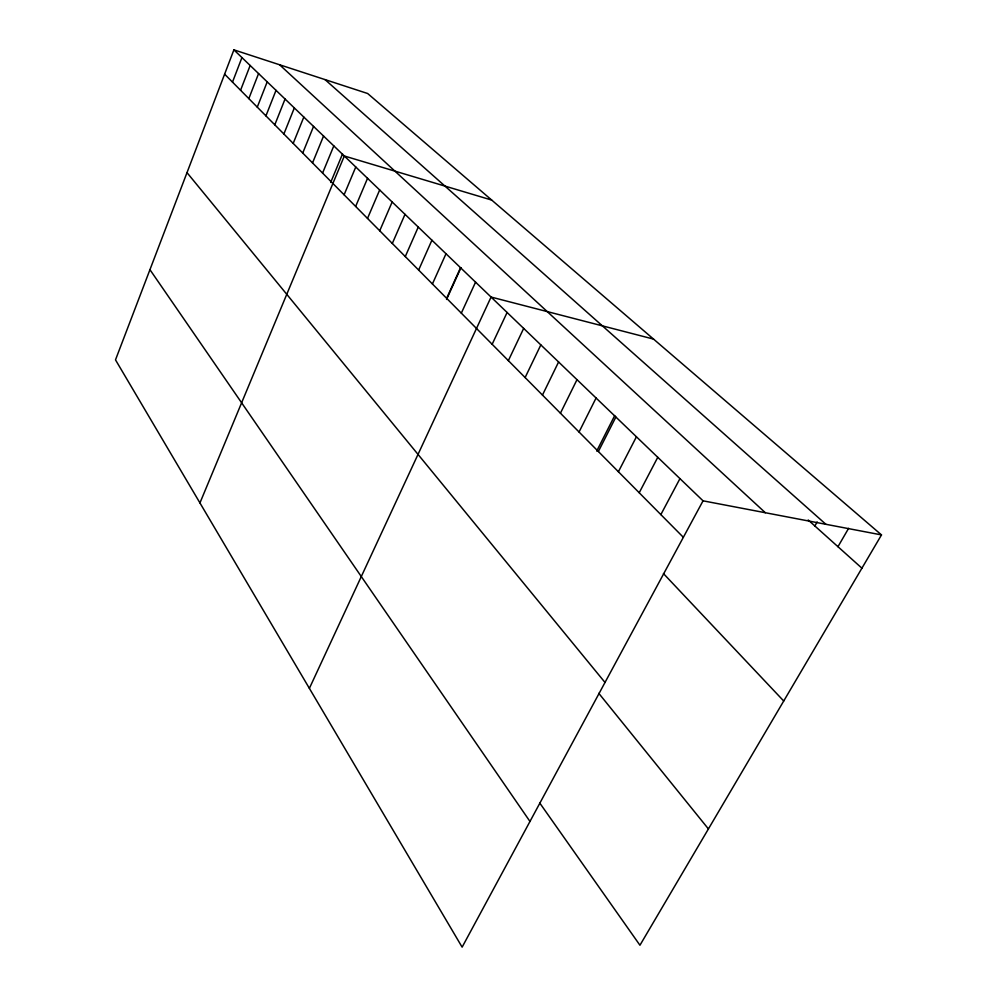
<?xml version="1.0" encoding="UTF-8"?>
<svg xmlns="http://www.w3.org/2000/svg" width="997" height="997" viewBox="0 0 997 997"><rect width="100%" height="100%" fill="white"/><g stroke="black" fill="none" stroke-linecap="round" stroke-linejoin="round"><path stroke-width="1.5" d="M881.498 534.915L367.644 93.506L233.896 49.85L115.502 359.867L462.122 947.15L703.047 500.83L881.498 534.915L639.949 945.243L539.664 802.897M232.5 82.115L241.935 57.577M240.564 90.266L250.16 65.478M248.826 98.603L258.572 73.566M257.276 107.14L267.196 81.854M265.937 115.876L276.019 90.328M274.798 124.824L285.055 99.027M283.883 133.997L294.327 107.938M293.193 143.406L303.823 117.06M302.739 153.04L313.557 126.42M312.535 162.922L323.551 136.028M322.579 173.067L333.808 145.886M330.692 182.439L342.519 153.974M199.948 502.924L344.326 155.993L491.683 200.061M344.102 194.801L355.767 166.998M355.642 206.441L367.544 178.326M367.507 218.43L379.67 189.978M379.732 230.768L392.157 201.967M392.307 243.467L405.006 214.33M405.281 256.565L418.254 227.067M418.64 270.05L431.913 240.202M432.424 283.971L446.008 253.737M446.644 298.327L460.539 267.719M446.556 299.436L460.938 267.757M461.324 313.145L475.557 282.151M309.382 688.354L491.072 297.056L653.534 339.092M492.157 344.277L507.099 312.472M508.358 360.64L523.674 328.412M525.12 377.551L540.835 344.9M542.468 395.074L558.594 361.973M560.426 413.207L577.001 379.67M579.058 432.013L596.081 398.002M596.717 451.08L614.738 415.55M598.362 451.516L615.872 417.033M618.402 471.743L636.422 436.786M639.214 492.755L657.771 457.299M660.849 514.602L679.954 478.635M814.861 525.992L817.179 521.942M837.966 546.705L848.621 528.31M325.022 79.598L825.89 524.297M808.181 519.985L861.907 568.178M279.571 64.755L765.322 512.72M233.896 49.85L703.047 500.83M224.624 74.164L683.344 537.308M663.441 573.562L783.717 701.003M187.012 172.643L605.005 682.459M598.798 693.339L708.418 828.931M149.949 269.689L529.968 821.453"/></g></svg>
